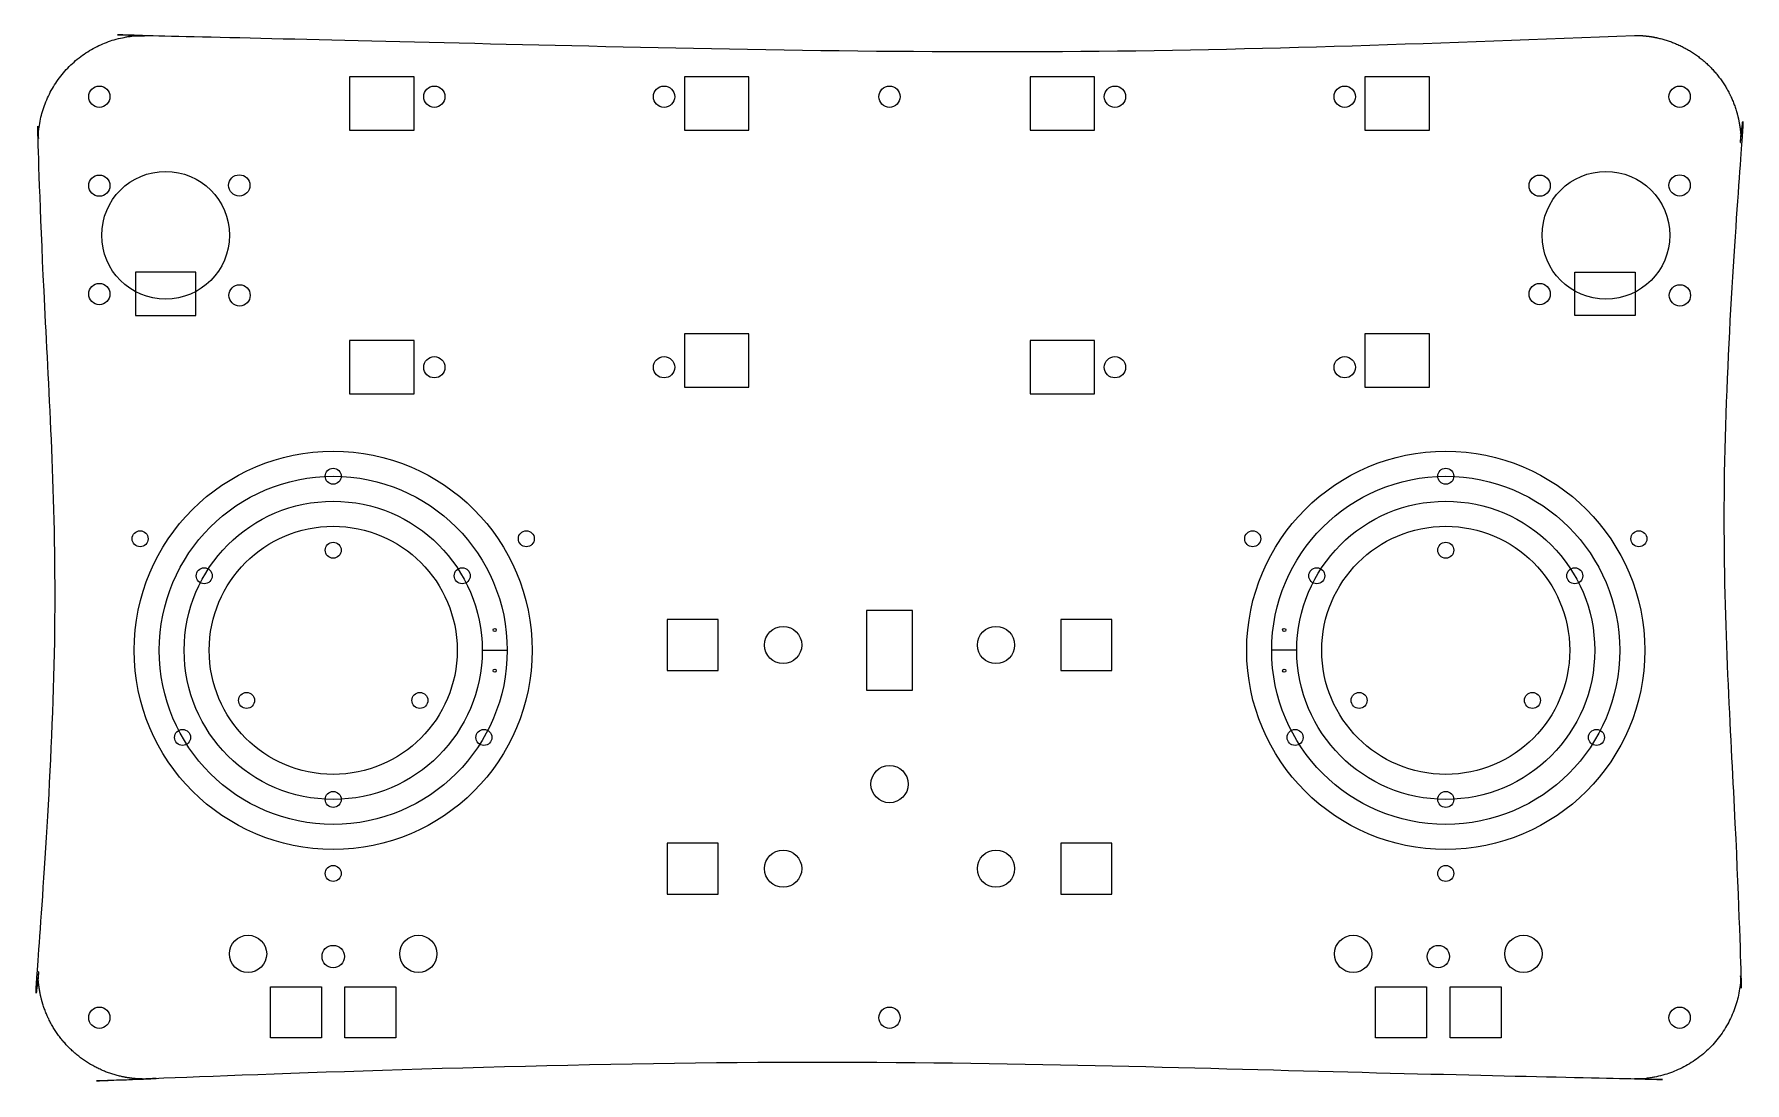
# Model space of a CAD drawing. Header units: millimetres. Extents: x -163 to 158, y -242 to -45.
import ezdxf

# ---------------------------------------------------------------- set-up
doc = ezdxf.new("R2010")
doc.units = ezdxf.units.MM
doc.header["$MEASUREMENT"] = 0
doc.layers.add('Make2D$visible$lines', color=178, linetype='Continuous', true_color=0x000000)

msp = doc.modelspace()

# ---------------------------------------------------------------- linework, layer by layer
at = {"layer": 'Make2D$visible$lines'}
for p, q in [((-79.07, -160.62), (-74.37, -160.62)), ((74, -160.62), (69.31, -160.62))]:
    msp.add_line(p, q, dxfattribs=at)
for points in [[(-104.02, -62.92), (-91.88, -62.92), (-91.88, -52.92), (-104.02, -52.92)], [(-28.95, -52.92), (-41.08, -52.92), (-41.08, -62.92), (-28.95, -62.92)], [(23.89, -62.92), (36.02, -62.92), (36.02, -52.92), (23.89, -52.92)], [(98.96, -52.92), (86.82, -52.92), (86.82, -62.92), (98.96, -62.92)], [(-144.24, -97.71), (-132.89, -97.71), (-132.89, -89.61), (-144.24, -89.61)], [(137.58, -97.71), (126.23, -97.71), (126.23, -89.61), (137.58, -89.61)], [(-104.02, -112.45), (-91.88, -112.45), (-91.88, -102.45), (-104.02, -102.45)], [(-28.95, -101.18), (-41.08, -101.18), (-41.08, -111.18), (-28.95, -111.18)], [(23.89, -112.45), (36.02, -112.45), (36.02, -102.45), (23.89, -102.45)], [(98.96, -101.18), (86.82, -101.18), (86.82, -111.18), (98.96, -111.18)], [(-6.84, -168.07), (1.79, -168.07), (1.79, -153.16), (-6.84, -153.16)], [(-44.32, -164.41), (-34.73, -164.41), (-34.73, -154.82), (-44.32, -154.82)], [(29.68, -164.41), (39.27, -164.41), (39.27, -154.82), (29.68, -154.82)], [(-44.32, -206.41), (-34.73, -206.41), (-34.73, -196.82), (-44.32, -196.82)], [(29.68, -206.41), (39.27, -206.41), (39.27, -196.82), (29.68, -196.82)], [(-109.27, -233.41), (-118.86, -233.41), (-118.86, -223.82), (-109.27, -223.82)], [(-95.27, -233.41), (-104.86, -233.41), (-104.86, -223.82), (-95.27, -223.82)], [(98.4, -233.41), (88.81, -233.41), (88.81, -223.82), (98.4, -223.82)], [(112.4, -233.41), (102.81, -233.41), (102.81, -223.82), (112.4, -223.82)]]:
    msp.add_lwpolyline(points, close=True, dxfattribs=at)
for centre, radius in [((-151.02, -56.65), 2), ((-88.07, -56.65), 2), ((-44.89, -56.65), 2), ((-2.53, -56.65), 2), ((39.83, -56.65), 2), ((83.01, -56.65), 2), ((145.95, -56.65), 2), ((-138.57, -82.68), 12), ((132.1, -82.68), 12), ((-151.02, -73.36), 2), ((-124.72, -73.32), 2), ((119.65, -73.36), 2), ((145.95, -73.32), 2), ((-151.02, -93.71), 2), ((-124.67, -93.96), 2), ((119.65, -93.71), 2), ((146, -93.96), 2), ((-88.07, -107.45), 2), ((-44.89, -107.45), 2), ((39.83, -107.45), 2), ((83.01, -107.45), 2), ((-107.07, -160.62), 37.4), ((102, -160.62), 37.4), ((-107.07, -160.62), 32.7), ((-107.07, -127.92), 1.5), ((102, -160.62), 32.7), ((102, -127.92), 1.5), ((-107.07, -160.62), 28), ((102, -160.62), 28), ((-143.35, -139.67), 1.5), ((-107.07, -160.62), 23.3), ((-70.78, -139.67), 1.5), ((65.72, -139.67), 1.5), ((102, -160.62), 23.3), ((138.29, -139.67), 1.5), ((-107.07, -141.82), 1.5), ((102, -141.82), 1.5), ((-131.31, -146.62), 1.5), ((-82.82, -146.62), 1.5), ((77.76, -146.62), 1.5), ((126.25, -146.62), 1.5), ((-76.72, -156.8), 0.3), ((-22.52, -159.62), 3.5), ((17.48, -159.62), 3.5), ((71.65, -156.8), 0.3), ((-76.72, -164.44), 0.3), ((71.65, -164.44), 0.3), ((-123.35, -170.02), 1.5), ((-90.78, -170.02), 1.5), ((85.72, -170.02), 1.5), ((118.29, -170.02), 1.5), ((-135.38, -176.97), 1.5), ((-78.75, -176.97), 1.5), ((73.69, -176.97), 1.5), ((130.32, -176.97), 1.5), ((-2.52, -185.74), 3.5), ((-107.07, -188.62), 1.5), ((102, -188.62), 1.5), ((-22.52, -201.62), 3.5), ((17.48, -201.62), 3.5), ((-107.07, -202.52), 1.5), ((102, -202.52), 1.5), ((-123.07, -217.62), 3.5), ((-91.07, -217.62), 3.5), ((84.6, -217.62), 3.5), ((116.6, -217.62), 3.5), ((-107.07, -218.12), 2.1), ((100.6, -218.12), 2.1), ((-151.02, -229.62), 2), ((-2.53, -229.62), 2), ((145.95, -229.62), 2)]:
    msp.add_circle(centre, radius, dxfattribs=at)
msp.add_rational_spline([(137.47, -45.13), (90.8, -45.13), (-2.53, -52.13), (-95.86, -45.13), (-142.53, -45.13), (-154.25, -45.13), (-162.53, -53.42), (-162.53, -65.13), (-162.53, -91.13), (-155.53, -143.13), (-162.53, -195.13), (-162.53, -221.13), (-162.53, -232.85), (-154.25, -241.13), (-142.53, -241.13), (-95.86, -241.13), (-2.53, -234.13), (90.8, -241.13), (137.47, -241.13), (149.19, -241.13), (157.47, -232.85), (157.47, -221.13), (157.47, -195.13), (150.47, -143.13), (157.47, -91.13), (157.47, -65.13), (157.47, -53.42), (149.19, -45.13), (137.47, -45.13)], [1, 1, 1, 1, 1, 0.804737854124, 0.804737854124, 1, 1, 1, 1, 1, 0.804737854124, 0.804737854124, 1, 1, 1, 1, 1, 0.804737854124, 0.804737854124, 1, 1, 1, 1, 1, 0.804737854124, 0.804737854124, 1], degree=3, knots=[4110.93611, 4110.93611, 4110.93611, 4110.93611, 4111.93611, 4112.93611, 4112.93611, 4112.93611, 4144.352036, 4144.352036, 4144.352036, 4145.352036, 4146.352036, 4146.352036, 4146.352036, 4177.767963, 4177.767963, 4177.767963, 4178.767963, 4179.767963, 4179.767963, 4179.767963, 4211.18389, 4211.18389, 4211.18389, 4212.18389, 4213.18389, 4213.18389, 4213.18389, 4244.599816, 4244.599816, 4244.599816, 4244.599816], dxfattribs=at)

doc.saveas('drawing.dxf')
